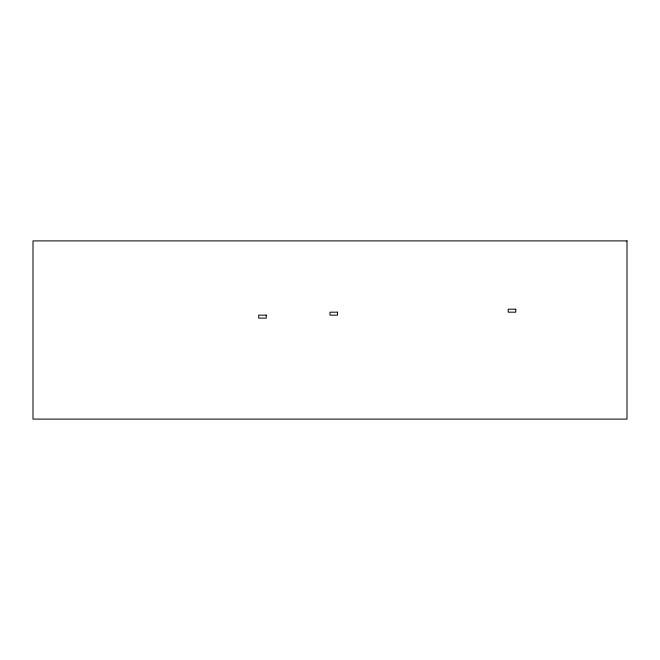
<?xml version="1.0" encoding="UTF-8"?>
<svg xmlns="http://www.w3.org/2000/svg" width="660" height="660" viewBox="0 0 660 660"><rect width="100%" height="100%" fill="white"/><g stroke="black" fill="none" stroke-linecap="round" stroke-linejoin="round"><path stroke-width="0.99" d="M627 240.9L33 240.9L33 419.1L627 419.1L627 240.9M515.74 309.21L508.2 309.21L508.2 312.18L515.74 312.18L515.74 309.21M337.54 312.18L330 312.18L330 315.15L337.54 315.15L337.54 312.18M266.26 315.15L258.72 315.15L258.72 318.12L266.26 318.12L266.26 315.15"/></g></svg>
